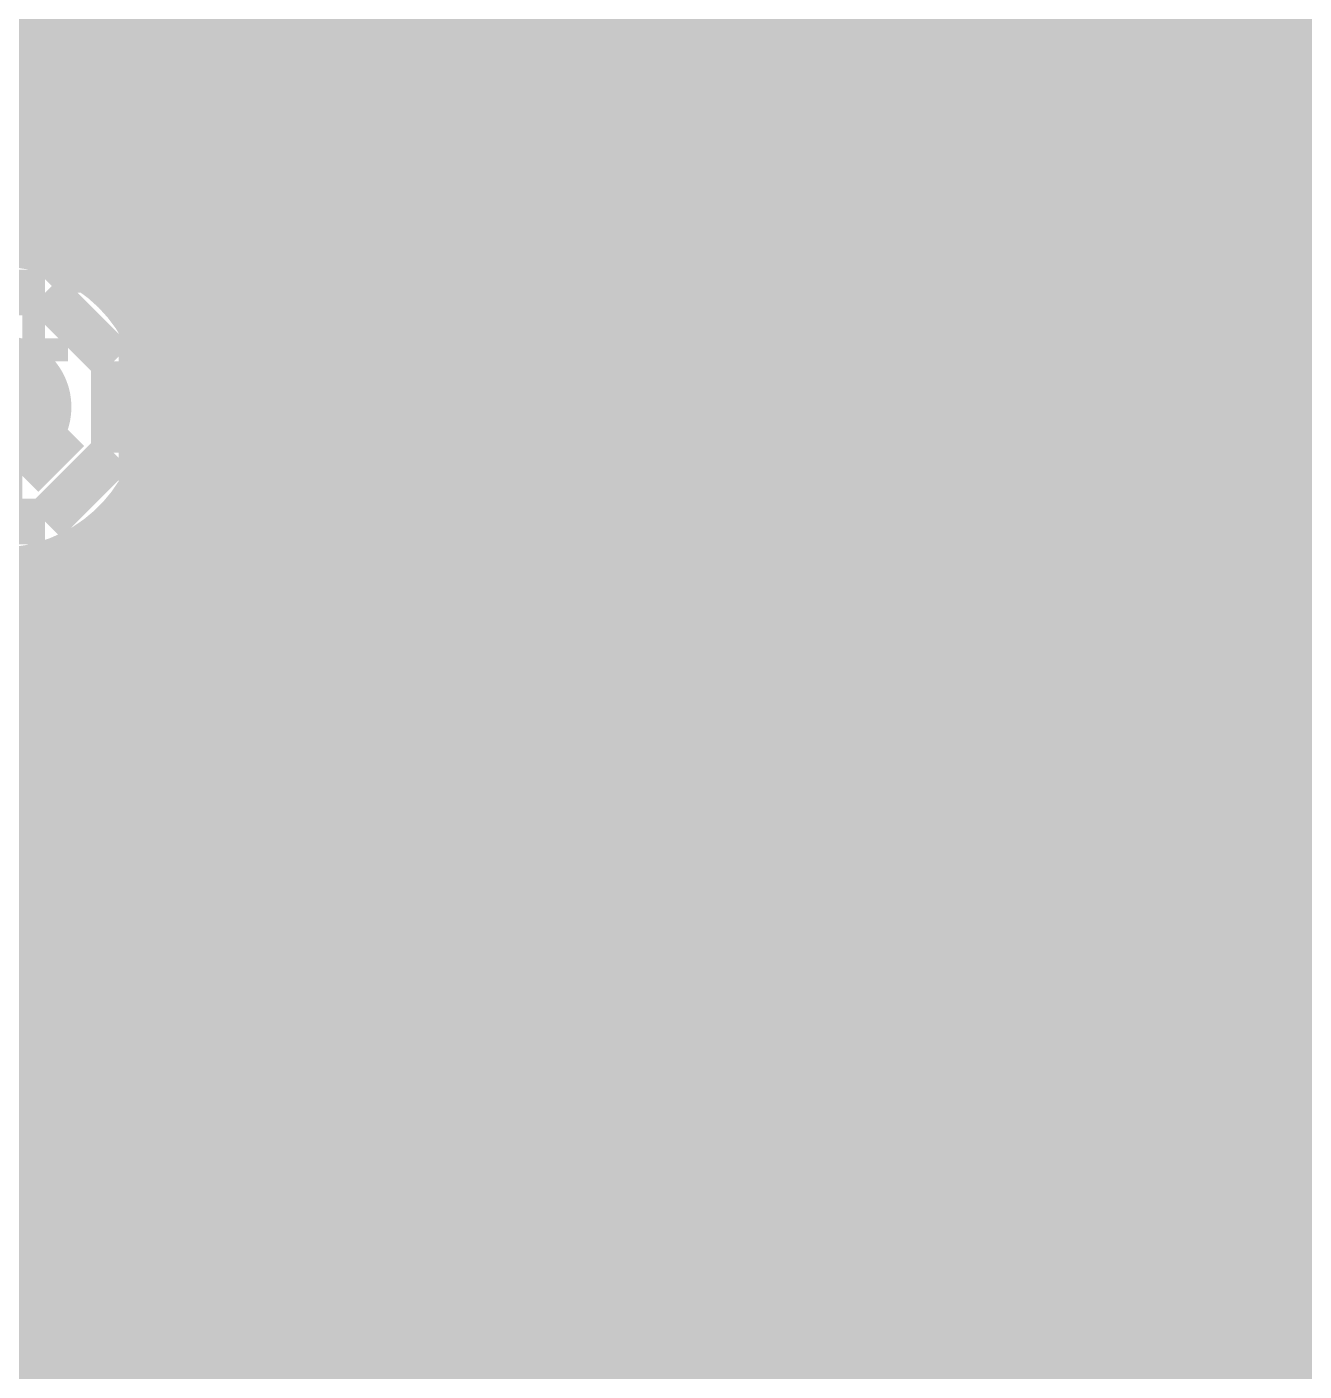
# Model space of a CAD drawing. Extents: x 980 to 1163, y 595 to 881.
# Drawn here: x 1122.21 to 1129.29, y 811.71 to 819.17 of the extents above; entities that cross this region are included whole.
import ezdxf

# ---------------------------------------------------------------- set-up
doc = ezdxf.new("R2010")
doc.units = 0
doc.header["$LTSCALE"] = 10
doc.header["$MEASUREMENT"] = 0
doc.layers.get('0').update_dxf_attribs({"linetype": 'CONTINUOUS'})
for name, color, linetype in [('22-304-2_BOT', 7, 'CONTINUOUS'), ('22-304-2_DRD', 7, 'CONTINUOUS'), ('22-304-2_DRL', 2, 'CONTINUOUS'), ('22-304-2_IN1', 4, 'CONTINUOUS'), ('22-304-2_IN2', 3, 'CONTINUOUS'), ('22-304-2_SMB', 5, 'CONTINUOUS'), ('22-304-2_SPB', 14, 'CONTINUOUS'), ('22-304-2_SSB', 12, 'CONTINUOUS'), ('22-304-2_TOP', 13, 'CONTINUOUS'), ('THRUHOLE_TAP', 7, 'CONTINUOUS')]:
    doc.layers.add(name, color=color, linetype=linetype)

# ---------------------------------------------------------------- blocks, each defined once
blk = doc.blocks.new('RECTANGLE_3')
blk.add_solid([(0.4826, 0.4064), (0.4826, -0.4064), (-0.4826, 0.4064), (-0.4826, -0.4064)])
blk = doc.blocks.new('RECTANGLE_4')
blk.add_solid([(0.25019, 0.40005), (0.25019, -0.40005), (-0.25019, 0.40005), (-0.25019, -0.40005)])
blk = doc.blocks.new('RECTANGLE_32')
blk.add_solid([(0.44958, 0.65024), (0.44958, -0.65024), (-0.44958, 0.65024), (-0.44958, -0.65024)])
blk = doc.blocks.new('ROUND_39')
at = {"const_width": 0.40005}
blk.add_lwpolyline([(-0.200024, 0, 1), (0.200024, 0, 1)], format="xyb", close=True, dxfattribs=at)
blk = doc.blocks.new('ROUND_42')
at = {"const_width": 0.40005}
blk.add_lwpolyline([(-0.200024, 0, 1), (0.200024, 0, 1)], format="xyb", close=True, dxfattribs=at)
blk = doc.blocks.new('ROUND_88')
at = {"const_width": 0.10033}
blk.add_lwpolyline([(-0.050164, 0, 1), (0.050164, 0, 1)], format="xyb", close=True, dxfattribs=at)
blk = doc.blocks.new('ROUND_80')
at = {"const_width": 0.10033}
blk.add_lwpolyline([(-0.050164, 0, 1), (0.050164, 0, 1)], format="xyb", close=True, dxfattribs=at)

msp = doc.modelspace()

# ---------------------------------------------------------------- linework, layer by layer
at = {"layer": '22-304-2_BOT'}
for points, const_width in [([(1128.9143, 820.0858), (1128.9143, 817.9522), (1130.5653, 816.3012), (1133.3593, 816.3012)], 0.635), ([(1127.6443, 820.0858), (1127.6443, 817.9522), (1130.8193, 814.7772), (1130.8193, 811.6022), (1132.4703, 809.9512), (1135.6453, 809.9512)], 0.254), ([(1124.7487, 819.6794), (1124.7487, 819.273)], 0.254), ([(1124.5912, 819.3847), (1124.5912, 818.8031)], 0.254), ([(1124.7487, 819.2222), (1124.5912, 819.2222)], 0.254), ([(1124.7487, 819.273), (1124.7487, 817.8506)], 0.254), ([(1124.7487, 818.9936), (1124.5912, 818.9936)], 0.254), ([(1126.7299, 818.9275), (1126.7299, 817.8506)], 0.254), ([(1127.0093, 818.9275), (1126.7299, 818.9275)], 0.254), ([(1126.8569, 818.9275), (1126.8569, 816.9539)], 0.254), ([(1127.0093, 818.9275), (1127.0093, 817.9522)], 0.254), ([(1124.7487, 818.765), (1124.6064, 818.765)], 0.254), ([(1124.8122, 818.765), (1125.7393, 818.765)], 0.381), ([(1125.7393, 817.9141), (1125.7393, 818.765)], 0.381), ([(1126.6664, 818.765), (1125.7393, 818.765)], 0.381), ([(1125.7393, 818.765), (1125.7393, 817.6982)], 0.254), ([(1127.0093, 818.765), (1126.7299, 818.765)], 0.254), ([(1122.6913, 818.4602), (1122.7065, 818.4754), (1123.8343, 818.4754)], 0.635), ([(1123.8343, 818.4754), (1122.7065, 818.4754), (1122.6913, 818.4602)], 0.635), ([(1124.7487, 818.5364), (1124.6572, 818.5364)], 0.254), ([(1127.0093, 818.5364), (1126.7299, 818.5364)], 0.254), ([(1124.7487, 818.3078), (1124.642, 818.3078)], 0.254), ([(1127.0093, 818.3078), (1126.7299, 818.3078)], 0.254), ([(1124.5912, 818.1477), (1124.5912, 817.5686)], 0.254), ([(1124.7487, 818.0792), (1124.5912, 818.0792)], 0.254), ([(1127.0093, 818.0792), (1126.7299, 818.0792)], 0.254), ([(1127.0169, 817.8506), (1124.5912, 817.8506)], 0.254), ([(1126.7299, 817.8506), (1124.7487, 817.8506)], 0.254), ([(1124.7995, 817.8506), (1124.7995, 816.6568)], 0.254), ([(1125.0281, 817.8506), (1125.0281, 816.9387)], 0.254), ([(1125.2567, 817.8506), (1125.2567, 816.9387)], 0.254), ([(1125.4853, 817.8506), (1125.4853, 816.9387)], 0.254), ([(1125.7139, 817.8506), (1125.7139, 816.9387)], 0.254), ([(1125.9425, 817.8506), (1125.9425, 816.9387)], 0.254), ([(1126.1711, 817.8506), (1126.1711, 816.9387)], 0.254), ([(1126.3997, 817.8506), (1126.3997, 816.9387)], 0.254), ([(1126.6283, 817.8506), (1126.6283, 816.9184)], 0.254), ([(1127.0855, 817.6499), (1127.0855, 816.9311)], 0.254), ([(1122.9707, 817.5966), (1122.9707, 816.6568)], 0.254), ([(1123.0773, 817.6372), (1123.0773, 817.5686)], 0.254), ([(1127.1007, 817.622), (1124.5912, 817.622)], 0.254), ([(1124.5912, 817.5686), (1123.0773, 817.5686)], 0.254), ([(1123.1993, 817.5686), (1123.1993, 816.6568)], 0.254), ([(1123.4279, 817.5686), (1123.4279, 816.6568)], 0.254), ([(1123.6565, 817.5686), (1123.6565, 816.6568)], 0.254), ([(1123.8851, 817.5686), (1123.8851, 816.6568)], 0.254), ([(1124.1137, 817.5686), (1124.1137, 816.6568)], 0.254), ([(1124.3423, 817.5686), (1124.3423, 816.6568)], 0.254), ([(1124.5709, 817.5686), (1124.5709, 816.6568)], 0.254), ([(1127.1998, 817.5), (1129.755, 814.9423)], 0.254), ([(1127.3039, 817.3934), (1122.9021, 817.3934)], 0.254), ([(1127.3141, 817.3832), (1127.3141, 816.8447)], 0.254), ([(1127.5325, 817.1648), (1122.958, 817.1648)], 0.254), ([(1127.5427, 817.1546), (1127.5427, 816.6695)], 0.254), ([(1126.6994, 816.9362), (1122.9554, 816.9362)], 0.254), ([(1124.9823, 816.9387), (1124.9823, 816.357)], 0.254), ([(1126.4962, 816.9387), (1124.9823, 816.9387)], 0.254), ([(1126.4962, 816.9387), (1126.4962, 816.8676)], 0.254), ([(1127.7611, 816.9362), (1127.0651, 816.9362)], 0.254), ([(1127.7713, 816.926), (1127.7713, 816.23)], 0.254), ([(1123.8343, 815.7424), (1123.8343, 816.8092)], 0.254), ([(1123.8343, 816.8092), (1123.8343, 815.7424)], 0.254), ([(1124.9823, 816.7076), (1122.8919, 816.7076)], 0.254), ([(1127.9897, 816.7076), (1127.5046, 816.7076)], 0.254), ([(1127.9999, 816.6974), (1127.9999, 814.9423)], 0.254), ([(1122.8437, 816.611), (1122.8437, 815.2344)], 0.254), ([(1124.8249, 816.6568), (1122.8665, 816.6568)], 0.254), ([(1123.8343, 816.5933), (1123.8343, 815.7424)], 0.381), ([(1124.8249, 816.6568), (1124.8249, 815.2344)], 0.254), ([(1122.7421, 816.4688), (1122.7421, 814.955)], 0.254), ([(1122.8437, 816.479), (1122.7497, 816.479)], 0.254), ([(1124.9823, 816.479), (1124.8249, 816.479)], 0.254), ([(1128.2183, 816.479), (1127.6798, 816.479)], 0.254), ([(1128.2285, 816.4688), (1128.2285, 814.9423)], 0.254), ([(1122.8437, 816.2504), (1122.4601, 816.2504)], 0.254), ([(1122.5135, 816.2783), (1122.5135, 814.955)], 0.254), ([(1124.9442, 816.2504), (1124.8249, 816.2504)], 0.254), ([(1126.8823, 816.0472), (1126.867, 816.0319), (1125.7393, 816.0319)], 0.635), ([(1126.8823, 816.0472), (1126.867, 816.0319), (1125.7393, 816.0319)], 0.635), ([(1128.4469, 816.2504), (1127.7662, 816.2504)], 0.254), ([(1128.4571, 816.2402), (1128.4571, 814.9423)], 0.254), ([(1122.2849, 816.1843), (1122.2849, 814.9448)], 0.254), ([(1122.8437, 816.0218), (1110.8726, 816.0218)], 0.254), ([(1124.9138, 816.0218), (1124.8249, 816.0218)], 0.254), ([(1128.6755, 816.0218), (1127.789, 816.0218)], 0.254), ([(1128.6857, 816.0116), (1128.6857, 814.9423)], 0.254), ([(1127.7713, 815.8643), (1127.7713, 814.9423)], 0.254), ([(1122.8437, 815.7932), (1110.7863, 815.7932)], 0.254), ([(1122.9072, 815.7424), (1123.8343, 815.7424)], 0.381), ([(1124.7614, 815.7424), (1123.8343, 815.7424)], 0.381), ([(1124.9493, 815.7932), (1124.8249, 815.7932)], 0.254), ([(1128.9041, 815.7932), (1127.7535, 815.7932)], 0.254), ([(1128.9143, 815.783), (1128.9143, 814.9423)], 0.254), ([(1124.9823, 815.7043), (1124.9823, 815.1226)], 0.254), ([(1122.8437, 815.5646), (1110.6847, 815.5646)], 0.254), ([(1124.9823, 815.5646), (1124.8249, 815.5646)], 0.254), ([(1129.1327, 815.5646), (1127.6493, 815.5646)], 0.254), ([(1129.1429, 815.5544), (1129.1429, 814.9423)], 0.254), ([(1127.5427, 815.4249), (1127.5427, 814.9423)], 0.254), ([(1122.8437, 815.336), (1110.5704, 815.336)], 0.254), ([(1124.9823, 815.336), (1124.8249, 815.336)], 0.254), ([(1129.3613, 815.336), (1127.4461, 815.336)], 0.254), ([(1129.3715, 815.3258), (1129.3715, 814.9423)], 0.254), ([(1122.8437, 815.2344), (1122.8437, 814.955)], 0.254), ([(1124.8249, 815.2344), (1124.8249, 814.828)], 0.254), ([(1126.4962, 815.2064), (1126.4962, 815.1226)], 0.254), ([(1126.5419, 815.2064), (1126.4962, 815.2064)], 0.254), ([(1126.5419, 815.2064), (1126.4962, 815.2064)], 0.254), ([(1127.3141, 815.2496), (1127.3141, 814.9423)], 0.254), ([(1126.4962, 815.1226), (1124.9823, 815.1226)], 0.254), ([(1125.0281, 815.1226), (1125.0281, 814.9397)], 0.254), ([(1125.2567, 815.1226), (1125.2567, 814.9397)], 0.254), ([(1125.4853, 815.1226), (1125.4853, 814.9397)], 0.254), ([(1125.7139, 815.1226), (1125.7139, 814.9397)], 0.254), ([(1125.9425, 815.1226), (1125.9425, 814.9397)], 0.254), ([(1126.1711, 815.1226), (1126.1711, 814.9397)], 0.254), ([(1126.3997, 815.1226), (1126.3997, 814.9397)], 0.254), ([(1126.6283, 815.1759), (1126.6283, 814.6654)], 0.254), ([(1126.8569, 815.1404), (1126.8569, 814.9423)], 0.254), ([(1127.0855, 815.1632), (1127.0855, 814.9423)], 0.254), ([(1122.8437, 815.1074), (1110.4408, 815.1074)], 0.254), ([(1129.5899, 815.1074), (1124.8249, 815.1074)], 0.254), ([(1122.3433, 814.9448), (1121.6168, 814.9448)], 0.254), ([(1122.8437, 814.955), (1122.4627, 814.955)], 0.254), ([(1124.9823, 814.9397), (1124.9823, 813.1236)], 0.254), ([(1126.4962, 814.9397), (1124.9823, 814.9397)], 0.254), ([(1126.4962, 814.9397), (1126.4962, 814.6654)], 0.254), ([(1126.6867, 814.9423), (1126.6867, 814.6654)], 0.254), ([(1127.9567, 814.9423), (1126.6867, 814.9423)], 0.254), ([(1128.6018, 814.9423), (1127.9567, 814.9423)], 0.254), ([(1129.755, 814.9423), (1128.6018, 814.9423)], 0.254), ([(1124.9823, 814.8788), (1124.8249, 814.8788)], 0.254), ([(1124.8249, 814.828), (1124.8249, 813.4056)], 0.254), ([(1126.6867, 814.8788), (1126.4962, 814.8788)], 0.254), ([(1126.6867, 814.6654), (1126.4962, 814.6654)], 0.254), ([(1124.9823, 814.6502), (1124.8249, 814.6502)], 0.254), ([(1126.6867, 814.6502), (1126.4962, 814.6502)], 0.254), ([(1124.9823, 814.4216), (1124.8249, 814.4216)], 0.254), ([(1123.8343, 814.32), (1122.4627, 814.32), (1121.9293, 813.7866)], 0.254), ([(1124.9823, 814.193), (1124.8249, 814.193)], 0.254), ([(1125.7393, 814.0304), (1127.3979, 814.0304), (1127.6443, 813.7866)], 0.254), ([(1124.9823, 813.9644), (1124.8249, 813.9644)], 0.254), ([(1131.4543, 808.4526), (1131.4543, 808.6812), (1127.6443, 812.4912), (1127.6443, 813.7866)], 0.254), ([(1128.9143, 813.7866), (1130.0573, 813.7866)], 0.254), ([(1128.9143, 813.7866), (1130.0573, 813.7866)], 0.254), ([(1124.9823, 813.7358), (1124.8249, 813.7358)], 0.254), ([(1124.9823, 813.5072), (1124.8249, 813.5072)], 0.254), ([(1124.8249, 813.4056), (1122.8868, 813.4056)], 0.254), ([(1122.8868, 813.4056), (1122.8868, 812.6283)], 0.254), ([(1122.9707, 813.4056), (1122.9707, 809.4686)], 0.254), ([(1123.1993, 813.4056), (1123.1993, 809.4686)], 0.254), ([(1123.4279, 813.4056), (1123.4279, 807.5382)], 0.254), ([(1123.6565, 813.4056), (1123.6565, 807.749)], 0.254), ([(1123.8851, 813.4056), (1123.8851, 809.4686)], 0.254), ([(1124.1137, 813.4056), (1124.1137, 809.4686)], 0.254), ([(1124.3423, 813.4056), (1124.3423, 809.4686)], 0.254), ([(1124.5709, 813.4056), (1124.5709, 809.4686)], 0.254), ([(1124.7995, 813.4056), (1124.7995, 809.4686)], 0.254), ([(1126.4962, 813.3954), (1126.4962, 813.1236)], 0.254), ([(1126.6867, 813.3954), (1126.4962, 813.3954)], 0.254), ([(1126.6283, 813.3954), (1126.6283, 807.6728)], 0.254), ([(1126.6867, 813.3954), (1126.6867, 812.6283)], 0.254), ([(1124.9823, 813.2786), (1122.8868, 813.2786)], 0.254), ([(1126.6867, 813.2786), (1126.4962, 813.2786)], 0.254), ([(1126.4962, 813.1236), (1124.9823, 813.1236)], 0.254), ([(1125.0281, 813.1236), (1125.0281, 809.4686)], 0.254), ([(1125.2567, 813.1236), (1125.2567, 809.4686)], 0.254), ([(1125.4853, 813.1236), (1125.4853, 809.4686)], 0.254), ([(1125.7139, 813.1236), (1125.7139, 809.4686)], 0.254), ([(1125.9425, 813.1236), (1125.9425, 809.4686)], 0.254), ([(1126.1711, 813.1236), (1126.1711, 809.4686)], 0.254), ([(1126.3997, 813.1236), (1126.3997, 809.4686)], 0.254), ([(1126.6867, 813.05), (1122.8868, 813.05)], 0.254), ([(1126.6867, 812.8214), (1122.8868, 812.8214)], 0.254), ([(1122.8868, 812.6283), (1122.5643, 812.6283)], 0.254), ([(1122.5643, 812.6283), (1122.5643, 809.4686)], 0.254), ([(1127.0093, 812.5928), (1122.5643, 812.5928)], 0.254), ([(1122.7421, 812.6283), (1122.7421, 809.4686)], 0.254), ([(1127.0093, 812.6283), (1126.6867, 812.6283)], 0.254), ([(1126.8569, 812.6283), (1126.8569, 807.9014)], 0.254), ([(1127.0093, 812.6283), (1127.0093, 812.4912)], 0.254), ([(1127.022, 812.3642), (1122.5643, 812.3642)], 0.254), ([(1127.1185, 812.1356), (1122.5643, 812.1356)], 0.254), ([(1127.0855, 812.1889), (1127.0855, 809.4686)], 0.254), ([(1127.1998, 812.039), (1130.0446, 809.1917)], 0.254), ([(1127.3293, 811.907), (1122.5643, 811.907)], 0.254), ([(1127.3141, 811.9222), (1127.3141, 809.4686)], 0.254), ([(1127.5427, 811.6936), (1127.5427, 809.4686)], 0.254), ([(1127.5579, 811.6784), (1122.5643, 811.6784)], 0.254)]:
    msp.add_lwpolyline(points, dxfattribs=dict(at, const_width=const_width))
at = {"layer": '22-304-2_BOT', "const_width": 0.254}
for points in [[(1124.6598, 818.4754, 0.102489), (1124.5918, 818.8033)], [(1124.6598, 818.4754, 0.102489), (1124.5918, 818.8033)], [(1124.5912, 818.1477, 0.102489), (1124.6591, 818.4754)], [(1124.5912, 818.1477, 0.102489), (1124.6591, 818.4754)], [(1127.0093, 817.9522, 0.198912), (1127.1952, 817.5032)], [(1127.0093, 817.9522, 0.198912), (1127.1952, 817.5032)], [(1122.8157, 817.561, 0.074782), (1123.0747, 817.6374)], [(1122.8157, 817.561, 0.074782), (1123.0747, 817.6374)], [(1122.963, 817.0632, 0.146087), (1122.8146, 817.5603)], [(1122.8665, 816.6568, 0.116751), (1122.9627, 817.0632)], [(1126.8823, 816.9539, 0.110406), (1126.4962, 816.8676)], [(1127.789, 816.0472, 0.414214), (1126.8823, 816.9539)], [(1122.0563, 816.1564, 0.268585), (1122.8437, 816.611)], [(1124.9823, 816.357, 0.101775), (1124.9155, 816.0319)], [(1124.9823, 816.357, 0.101775), (1124.9155, 816.0319)], [(1124.9138, 816.0319, 0.102489), (1124.9817, 815.704)], [(1124.9138, 816.0319, 0.102489), (1124.9817, 815.704)], [(1126.8823, 815.1404, 0.414214), (1127.789, 816.0472)], [(1126.5419, 815.2064, 0.096464), (1126.8823, 815.1401)], [(1122.4627, 814.955, 0.046248), (1122.3459, 814.9441)], [(1122.4627, 814.955, 0.046248), (1122.3459, 814.9441)], [(1127.0093, 812.4912, 0.198912), (1127.1952, 812.0422)], [(1127.0093, 812.4912, 0.198912), (1127.1952, 812.0422)]]:
    msp.add_lwpolyline(points, format="xyb", dxfattribs=at)
at = {"layer": '22-304-2_DRD', "const_width": 0.254}
for points in [[(1122.4373, 819.0952), (1122.0563, 818.7142)], [(1122.4373, 819.0952), (1122.0563, 818.7142)], [(1122.9453, 819.0952), (1122.4373, 819.0952)], [(1122.9453, 819.0952), (1122.4373, 819.0952)], [(1123.3263, 818.7142), (1122.9453, 819.0952)], [(1123.3263, 818.7142), (1122.9453, 819.0952)], [(1122.4373, 818.8412), (1122.4373, 818.7142)], [(1122.5643, 818.8412), (1122.4373, 818.8412)], [(1122.4373, 818.8412), (1122.4373, 818.7142)], [(1122.5643, 818.8412), (1122.4373, 818.8412)], [(1122.5643, 818.7142), (1122.5643, 818.8412)], [(1122.5643, 818.7142), (1122.5643, 818.8412)], [(1122.8183, 818.8412), (1122.8183, 818.7142)], [(1122.9453, 818.8412), (1122.8183, 818.8412)], [(1122.8183, 818.8412), (1122.8183, 818.7142)], [(1122.9453, 818.8412), (1122.8183, 818.8412)], [(1122.9453, 818.7142), (1122.9453, 818.8412)], [(1122.9453, 818.7142), (1122.9453, 818.8412)], [(1122.4373, 818.7142), (1122.5643, 818.7142)], [(1122.4373, 818.7142), (1122.5643, 818.7142)], [(1122.8183, 818.7142), (1122.9453, 818.7142)], [(1122.8183, 818.7142), (1122.9453, 818.7142)], [(1123.3263, 818.2062), (1123.3263, 818.7142)], [(1123.3263, 818.2062), (1123.3263, 818.7142)], [(1122.5643, 818.0792), (1122.3103, 818.3332)], [(1122.5643, 818.0792), (1122.3103, 818.3332)], [(1123.0723, 818.3332), (1122.8183, 818.0792)], [(1123.0723, 818.3332), (1122.8183, 818.0792)], [(1125.4853, 818.3332), (1125.1043, 817.9522)], [(1125.9933, 818.3332), (1125.4853, 818.3332)], [(1126.3743, 817.9522), (1125.9933, 818.3332)], [(1122.0563, 818.2062), (1122.4373, 817.8252)], [(1122.0563, 818.2062), (1122.4373, 817.8252)], [(1122.9453, 817.8252), (1123.3263, 818.2062)], [(1122.9453, 817.8252), (1123.3263, 818.2062)], [(1122.8183, 818.0792), (1122.5643, 818.0792)], [(1122.8183, 818.0792), (1122.5643, 818.0792)], [(1125.4853, 818.0792), (1125.4853, 817.9522)], [(1125.6123, 818.0792), (1125.4853, 818.0792)], [(1125.6123, 817.9522), (1125.6123, 818.0792)], [(1125.8663, 818.0792), (1125.8663, 817.9522)], [(1125.9933, 818.0792), (1125.8663, 818.0792)], [(1125.9933, 817.9522), (1125.9933, 818.0792)], [(1125.1043, 817.9522), (1125.1043, 817.4442)], [(1125.4853, 817.9522), (1125.6123, 817.9522)], [(1125.8663, 817.9522), (1125.9933, 817.9522)], [(1126.3743, 817.4442), (1126.3743, 817.9522)], [(1122.4373, 817.8252), (1122.9453, 817.8252)], [(1122.4373, 817.8252), (1122.9453, 817.8252)], [(1122.3103, 817.6982), (1121.8023, 817.6982)], [(1122.6913, 817.3172), (1122.3103, 817.6982)], [(1125.6123, 817.3172), (1125.3583, 817.5712)], [(1126.1203, 817.5712), (1125.8663, 817.3172)], [(1122.1833, 817.4442), (1122.1833, 817.3172)], [(1122.3103, 817.4442), (1122.1833, 817.4442)], [(1122.3103, 817.3172), (1122.3103, 817.4442)], [(1123.5803, 817.4442), (1123.1993, 817.0632)], [(1123.5803, 817.4442), (1123.1993, 817.0632)], [(1124.0883, 817.4442), (1123.5803, 817.4442)], [(1124.0883, 817.4442), (1123.5803, 817.4442)], [(1124.4693, 817.0632), (1124.0883, 817.4442)], [(1124.4693, 817.0632), (1124.0883, 817.4442)], [(1125.1043, 817.4442), (1125.4853, 817.0632)], [(1125.9933, 817.0632), (1126.3743, 817.4442)], [(1122.1833, 817.3172), (1122.3103, 817.3172)], [(1122.6913, 816.8092), (1122.6913, 817.3172)], [(1125.8663, 817.3172), (1125.6123, 817.3172)], [(1123.5803, 817.1902), (1123.5803, 817.0632)], [(1123.7073, 817.1902), (1123.5803, 817.1902)], [(1123.5803, 817.1902), (1123.5803, 817.0632)], [(1123.7073, 817.1902), (1123.5803, 817.1902)], [(1123.7073, 817.0632), (1123.7073, 817.1902)], [(1123.7073, 817.0632), (1123.7073, 817.1902)], [(1123.9613, 817.1902), (1123.9613, 817.0632)], [(1124.0883, 817.1902), (1123.9613, 817.1902)], [(1123.9613, 817.1902), (1123.9613, 817.0632)], [(1124.0883, 817.1902), (1123.9613, 817.1902)], [(1124.0883, 817.0632), (1124.0883, 817.1902)], [(1124.0883, 817.0632), (1124.0883, 817.1902)], [(1123.1993, 817.0632), (1123.1993, 816.5552)], [(1123.1993, 817.0632), (1123.1993, 816.5552)], [(1123.5803, 817.0632), (1123.7073, 817.0632)], [(1123.5803, 817.0632), (1123.7073, 817.0632)], [(1123.9613, 817.0632), (1124.0883, 817.0632)], [(1123.9613, 817.0632), (1124.0883, 817.0632)], [(1124.4693, 816.5552), (1124.4693, 817.0632)], [(1124.4693, 816.5552), (1124.4693, 817.0632)], [(1125.4853, 817.0632), (1125.9933, 817.0632)], [(1122.4373, 816.9362), (1122.1833, 816.6822)], [(1122.3103, 816.4282), (1122.6913, 816.8092)], [(1122.1833, 816.6822), (1121.9293, 816.6822)], [(1123.7073, 816.4282), (1123.4533, 816.6822)], [(1123.7073, 816.4282), (1123.4533, 816.6822)], [(1124.2153, 816.6822), (1123.9613, 816.4282)], [(1124.2153, 816.6822), (1123.9613, 816.4282)], [(1126.6283, 816.6822), (1126.2473, 816.3012)], [(1126.6283, 816.6822), (1126.2473, 816.3012)], [(1127.1363, 816.6822), (1126.6283, 816.6822)], [(1127.1363, 816.6822), (1126.6283, 816.6822)], [(1127.5173, 816.3012), (1127.1363, 816.6822)], [(1127.5173, 816.3012), (1127.1363, 816.6822)], [(1123.1993, 816.5552), (1123.5803, 816.1742)], [(1123.1993, 816.5552), (1123.5803, 816.1742)], [(1124.0883, 816.1742), (1124.4693, 816.5552)], [(1124.0883, 816.1742), (1124.4693, 816.5552)], [(1121.8023, 816.4282), (1122.3103, 816.4282)], [(1123.9613, 816.4282), (1123.7073, 816.4282)], [(1123.9613, 816.4282), (1123.7073, 816.4282)], [(1126.6283, 816.4282), (1126.6283, 816.3012)], [(1126.7553, 816.4282), (1126.6283, 816.4282)], [(1126.6283, 816.4282), (1126.6283, 816.3012)], [(1126.7553, 816.4282), (1126.6283, 816.4282)], [(1126.7553, 816.3012), (1126.7553, 816.4282)], [(1126.7553, 816.3012), (1126.7553, 816.4282)], [(1127.0093, 816.4282), (1127.0093, 816.3012)], [(1127.1363, 816.4282), (1127.0093, 816.4282)], [(1127.0093, 816.4282), (1127.0093, 816.3012)], [(1127.1363, 816.4282), (1127.0093, 816.4282)], [(1127.1363, 816.3012), (1127.1363, 816.4282)], [(1127.1363, 816.3012), (1127.1363, 816.4282)], [(1126.2473, 816.3012), (1126.2473, 815.7932)], [(1126.2473, 816.3012), (1126.2473, 815.7932)], [(1126.6283, 816.3012), (1126.7553, 816.3012)], [(1126.6283, 816.3012), (1126.7553, 816.3012)], [(1127.0093, 816.3012), (1127.1363, 816.3012)], [(1127.0093, 816.3012), (1127.1363, 816.3012)], [(1127.5173, 815.7932), (1127.5173, 816.3012)], [(1127.5173, 815.7932), (1127.5173, 816.3012)], [(1123.5803, 816.1742), (1124.0883, 816.1742)], [(1123.5803, 816.1742), (1124.0883, 816.1742)], [(1126.7553, 815.6662), (1126.5013, 815.9202)], [(1126.7553, 815.6662), (1126.5013, 815.9202)], [(1127.2633, 815.9202), (1127.0093, 815.6662)], [(1127.2633, 815.9202), (1127.0093, 815.6662)], [(1126.2473, 815.7932), (1126.6283, 815.4122)], [(1126.2473, 815.7932), (1126.6283, 815.4122)], [(1127.1363, 815.4122), (1127.5173, 815.7932)], [(1127.1363, 815.4122), (1127.5173, 815.7932)], [(1127.0093, 815.6662), (1126.7553, 815.6662)], [(1127.0093, 815.6662), (1126.7553, 815.6662)], [(1126.6283, 815.4122), (1127.1363, 815.4122)], [(1126.6283, 815.4122), (1127.1363, 815.4122)]]:
    msp.add_lwpolyline(points, dxfattribs=at)
at = {"layer": '22-304-2_IN1', "const_width": 0.254}
for points in [[(1122.1833, 820.7462), (1122.1833, 817.9623)], [(1122.4119, 820.7462), (1122.4119, 817.8988)], [(1122.6405, 820.7462), (1122.6405, 817.7566)], [(1122.8691, 820.7462), (1122.8691, 817.467)], [(1123.0977, 820.7462), (1123.0977, 817.34)], [(1123.3263, 820.7462), (1123.3263, 817.561)], [(1123.5549, 820.7462), (1123.5549, 817.6728)], [(1123.7835, 820.7462), (1123.7835, 817.7159)], [(1124.0121, 820.7462), (1124.0121, 817.6982)], [(1124.2407, 820.7462), (1124.2407, 817.6194)], [(1124.4693, 820.7462), (1124.4693, 817.4569)], [(1124.6979, 820.7462), (1124.6979, 817.0886)], [(1124.9265, 820.7462), (1124.9265, 818.102)], [(1125.1551, 820.7462), (1125.1551, 818.3916)], [(1125.3837, 820.7462), (1125.3837, 818.5338)], [(1125.6123, 820.7462), (1125.6123, 818.5973)], [(1125.8409, 820.7462), (1125.8409, 818.5999)], [(1126.0695, 820.7462), (1126.0695, 818.544)], [(1126.2981, 820.7462), (1126.2981, 818.4119)], [(1126.5267, 820.7462), (1126.5267, 818.1503)], [(1126.7553, 820.7462), (1126.7553, 804.353)], [(1126.9839, 820.7462), (1126.9839, 804.132)], [(1127.2125, 820.7462), (1127.2125, 794.508)], [(1127.4411, 820.7462), (1127.4411, 794.2794)], [(1127.6697, 820.7462), (1127.6697, 794.0508)], [(1127.8983, 820.7462), (1127.8983, 793.8222)], [(1128.1269, 820.7462), (1128.1269, 793.5936)], [(1128.3555, 820.7462), (1128.3555, 799.2425)], [(1128.5841, 820.7462), (1128.5841, 799.433)], [(1128.8127, 820.7462), (1128.8127, 804.132)], [(1129.0413, 820.7462), (1129.0413, 804.353)], [(1129.2699, 820.7462), (1129.2699, 804.4648)], [(1137.9541, 819.1206), (1109.3613, 819.1206)], [(1137.8627, 818.892), (1109.4553, 818.892)], [(1137.789, 818.6634), (1109.529, 818.6634)], [(1125.2084, 818.4348), (1109.5874, 818.4348)], [(1137.7306, 818.4348), (1126.2701, 818.4348)], [(1124.9874, 818.2062), (1109.628, 818.2062)], [(1137.69, 818.2062), (1126.4911, 818.2062)], [(1124.8757, 817.9776), (1109.656, 817.9776)], [(1137.662, 817.9776), (1126.6029, 817.9776)], [(1124.8325, 817.749), (1122.6506, 817.749)], [(1137.6519, 817.749), (1126.646, 817.749)], [(1123.2704, 817.5204), (1122.8411, 817.5204)], [(1124.8477, 817.5204), (1124.3981, 817.5204)], [(1137.6544, 817.5204), (1126.6283, 817.5204)], [(1123.0646, 817.2918), (1122.9351, 817.2918)], [(1124.9265, 817.2918), (1124.6013, 817.2918)], [(1124.9265, 817.2943), (1124.9265, 795.4732)], [(1137.6722, 817.2918), (1126.5495, 817.2918)], [(1126.5267, 817.246), (1126.5267, 804.4648)], [(1125.0916, 817.0632), (1124.7055, 817.0632)], [(1132.8665, 817.0632), (1126.387, 817.0632)], [(1125.1551, 817.0022), (1125.1551, 795.4732)], [(1126.2981, 816.9819), (1126.2981, 804.5079)], [(1125.4599, 816.8346), (1124.741, 816.8346)], [(1125.3837, 816.8625), (1125.3837, 803.8806)], [(1132.6252, 816.8346), (1126.0187, 816.8346)], [(1126.0695, 816.8523), (1126.0695, 804.4902)], [(1125.6123, 816.799), (1125.6123, 804.2489)], [(1125.8409, 816.7965), (1125.8409, 804.4114)], [(1122.9503, 816.606), (1122.8411, 816.606)], [(1122.8691, 816.6593), (1122.8691, 803.9491)], [(1132.5033, 816.606), (1124.7182, 816.606)], [(1124.6979, 816.5298), (1124.6979, 795.4732)], [(1122.6405, 816.3672), (1122.6405, 803.9491)], [(1123.0367, 816.3774), (1122.6506, 816.3774)], [(1132.455, 816.3774), (1124.6318, 816.3774)], [(1123.0977, 816.2783), (1123.0977, 804.2743)], [(1122.1833, 816.164), (1122.1833, 804.4241)], [(1122.4119, 816.2275), (1122.4119, 804.2743)], [(1124.4693, 816.1615), (1124.4693, 804.0939)], [(1123.212, 816.1488), (1109.3105, 816.1488)], [(1132.4652, 816.1488), (1124.4566, 816.1488)], [(1123.3263, 816.0573), (1123.3263, 804.4241)], [(1123.5549, 815.9456), (1123.5549, 804.4952)], [(1124.2407, 815.9964), (1124.2407, 804.3352)], [(1123.6514, 815.9202), (1109.1861, 815.9202)], [(1123.7835, 815.9024), (1123.7835, 804.5054)], [(1124.0121, 815.9176), (1124.0121, 804.4546)], [(1132.5363, 815.9202), (1124.0171, 815.9202)], [(1132.6862, 815.6916), (1109.0413, 815.6916)], [(1133.0113, 815.463), (1108.8686, 815.463)], [(1138.6552, 815.2344), (1108.6628, 815.2344)], [(1138.9015, 815.0058), (1108.4165, 815.0058)], [(1139.2038, 814.7772), (1108.1117, 814.7772)], [(1139.6, 814.5486), (1107.718, 814.5486)], [(1140.1868, 814.32), (1107.1312, 814.32)], [(1145.0433, 814.0914), (1049.7018, 814.0914)], [(1145.0433, 813.8628), (1049.5266, 813.8628)], [(1145.0433, 813.6342), (1049.0871, 813.6342)], [(1145.0433, 813.4056), (1039.9101, 813.4056)], [(1145.0433, 813.177), (1054.6878, 813.177)], [(1145.0433, 812.9484), (1055.14, 812.9484)], [(1145.0433, 812.7198), (1115.2694, 812.7198)], [(1145.0433, 812.4912), (1115.531, 812.4912)], [(1145.0433, 812.2626), (1115.6631, 812.2626)], [(1145.0433, 812.034), (1115.719, 812.034)], [(1145.0433, 811.8054), (1115.7164, 811.8054)]]:
    msp.add_lwpolyline(points, dxfattribs=at)
for points in [[(1125.7393, 818.6049, 0.414214), (1124.8325, 817.6982)], [(1126.646, 817.6982, 0.414214), (1125.7393, 818.6049)], [(1122.963, 817.0657, 0.413393), (1122.0563, 817.9699)], [(1123.8343, 817.7159, 0.332619), (1122.963, 817.0657)], [(1123.8343, 817.7159, 0.332619), (1122.963, 817.0657)], [(1124.741, 816.8092, 0.414214), (1123.8343, 817.7159)], [(1124.741, 816.8092, 0.414214), (1123.8343, 817.7159)], [(1124.8325, 817.6982, 0.414214), (1125.7393, 816.7914)], [(1125.7393, 816.7914, 0.414214), (1126.646, 817.6982)], [(1122.0563, 816.1564, 0.332619), (1122.9275, 816.8066)], [(1122.9275, 816.8066, 0.413393), (1123.8343, 815.9024)], [(1122.9275, 816.8066, 0.413393), (1123.8343, 815.9024)], [(1123.8343, 815.9024, 0.414214), (1124.741, 816.8092)], [(1123.8343, 815.9024, 0.414214), (1124.741, 816.8092)]]:
    msp.add_lwpolyline(points, format="xyb", dxfattribs=at)
at = {"layer": '22-304-2_IN2', "const_width": 0.254}
for points in [[(1123.4279, 821.6352), (1123.4279, 819.1739)], [(1123.6565, 821.6352), (1123.6565, 818.8081)], [(1123.8851, 821.6352), (1123.8851, 811.8485)], [(1124.1137, 821.6352), (1124.1137, 811.8485)], [(1124.3423, 821.6352), (1124.3423, 811.8485)], [(1124.5709, 821.6352), (1124.5709, 811.8485)], [(1124.7995, 821.6352), (1124.7995, 811.8485)], [(1125.0281, 821.6352), (1125.0281, 811.8485)], [(1125.2567, 821.6352), (1125.2567, 811.8485)], [(1125.4853, 821.6352), (1125.4853, 811.8485)], [(1125.7139, 821.6352), (1125.7139, 811.8485)], [(1125.9425, 821.6352), (1125.9425, 816.4586)], [(1126.1711, 821.6352), (1126.1711, 816.7863)], [(1126.3997, 821.6352), (1126.3997, 816.9514)], [(1126.6283, 821.6352), (1126.6283, 817.0403)], [(1126.8569, 821.6352), (1126.8569, 817.0733)], [(1127.0855, 821.6352), (1127.0855, 817.053)], [(1127.3141, 821.6352), (1127.3141, 816.9768)], [(1127.5427, 821.6352), (1127.5427, 816.832)], [(1127.7713, 821.6352), (1127.7713, 816.5602)], [(1127.9999, 821.6352), (1127.9999, 811.8485)], [(1128.2285, 821.6352), (1128.2285, 811.8485)], [(1128.4571, 821.6352), (1128.4571, 811.8485)], [(1128.6857, 821.6352), (1128.6857, 811.8485)], [(1128.9143, 821.6352), (1128.9143, 811.8485)], [(1129.1429, 821.6352), (1129.1429, 814.2514)], [(1129.3715, 821.6352), (1129.3715, 814.5486)], [(1137.8703, 819.2222), (1123.3771, 819.2222)], [(1137.7738, 818.9936), (1123.5676, 818.9936)], [(1137.695, 818.765), (1123.6717, 818.765)], [(1130.2274, 818.5364), (1123.7149, 818.5364)], [(1129.9938, 818.3078), (1123.7047, 818.3078)], [(1123.6565, 818.1122), (1123.6565, 811.8485)], [(1129.8668, 818.0792), (1123.6438, 818.0792)], [(1129.8033, 817.8506), (1123.5168, 817.8506)], [(1123.4279, 817.7464), (1123.4279, 811.8485)], [(1129.7956, 817.622), (1123.2831, 817.622)], [(1123.1993, 817.5686), (1123.1993, 811.8485)], [(1129.8388, 817.3934), (1123.0265, 817.3934)], [(1129.943, 817.1648), (1123.0773, 817.1648)], [(1126.3692, 816.9362), (1123.0748, 816.9362)], [(1130.1309, 816.9362), (1127.3953, 816.9362)], [(1126.0974, 816.7076), (1123.0189, 816.7076)], [(1130.55, 816.7076), (1127.6671, 816.7076)], [(1122.9707, 816.5958), (1122.9707, 811.8485)], [(1125.9501, 816.479), (1122.8995, 816.479)], [(1132.3483, 816.479), (1127.8119, 816.479)], [(1125.8764, 816.2504), (1122.6811, 816.2504)], [(1122.7421, 816.2986), (1122.7421, 811.8485)], [(1132.3331, 816.2504), (1127.8881, 816.2504)], [(1122.5135, 816.1437), (1122.5135, 811.8485)], [(1125.8561, 816.0218), (1115.7367, 816.0218)], [(1122.2849, 816.0624), (1122.2849, 811.8485)], [(1132.3712, 816.0218), (1127.9084, 816.0218)], [(1125.8866, 815.7932), (1115.9653, 815.7932)], [(1132.4677, 815.7932), (1127.8754, 815.7932)], [(1125.9425, 815.6357), (1125.9425, 811.8485)], [(1125.9755, 815.5646), (1116.1939, 815.5646)], [(1132.6455, 815.5646), (1127.7865, 815.5646)], [(1127.7713, 815.5341), (1127.7713, 811.8485)], [(1126.1431, 815.336), (1116.4225, 815.336)], [(1133.0113, 815.336), (1127.6214, 815.336)], [(1126.1711, 815.308), (1126.1711, 811.8485)], [(1127.5427, 815.2623), (1127.5427, 811.8485)], [(1126.3997, 815.1404), (1126.3997, 811.8485)], [(1127.3141, 815.115), (1127.3141, 811.8485)], [(1126.4708, 815.1074), (1116.6511, 815.1074)], [(1126.6283, 815.0515), (1126.6283, 811.8485)], [(1127.0855, 815.0413), (1127.0855, 811.8485)], [(1134.1898, 815.1074), (1127.2937, 815.1074)], [(1126.8569, 815.021), (1126.8569, 811.8485)], [(1133.9612, 814.8788), (1116.8797, 814.8788)], [(1129.5035, 814.6502), (1120.07, 814.6502)], [(1129.2521, 814.4216), (1120.3214, 814.4216)], [(1129.1149, 814.193), (1120.4586, 814.193)], [(1129.0463, 813.9644), (1120.5272, 813.9644)], [(1129.0311, 813.7358), (1120.5399, 813.7358)], [(1129.0692, 813.5072), (1120.5043, 813.5072)], [(1129.1657, 813.2786), (1120.4078, 813.2786)], [(1129.1429, 813.3192), (1129.1429, 811.8485)], [(1129.341, 813.05), (1120.23, 813.05)], [(1129.3715, 813.022), (1129.3715, 811.8485)], [(1129.7067, 812.8214), (1119.8642, 812.8214)], [(1131.6752, 812.5928), (1119.1657, 812.5928)], [(1131.4466, 812.3642), (1119.3943, 812.3642)], [(1131.218, 812.1356), (1119.6229, 812.1356)], [(1130.9894, 811.907), (1119.8515, 811.907)], [(1130.931, 811.8485), (1119.9125, 811.8485)]]:
    msp.add_lwpolyline(points, dxfattribs=at)
for points in [[(1122.6913, 819.4863, 0.414214), (1121.6651, 818.4602)], [(1122.6913, 819.4863, 0.414214), (1121.6651, 818.4602)], [(1123.7174, 818.4602, 0.414214), (1122.6913, 819.4863)], [(1123.7174, 818.4602, 0.414214), (1122.6913, 819.4863)], [(1122.9935, 817.4797, 0.329102), (1123.7174, 818.4602)], [(1122.9935, 817.4797, 0.329102), (1123.7174, 818.4602)], [(1123.0824, 817.0632, 0.104939), (1122.994, 817.4799)], [(1122.0563, 816.037, 0.414214), (1123.0824, 817.0632)], [(1126.8823, 817.0733, 0.414214), (1125.8561, 816.0472)], [(1127.9084, 816.0472, 0.414214), (1126.8823, 817.0733)], [(1125.8561, 816.0472, 0.414214), (1126.8823, 815.021)], [(1126.8823, 815.021, 0.414214), (1127.9084, 816.0472)], [(1130.0573, 814.8127, 0.414214), (1129.0311, 813.7866)], [(1129.0311, 813.7866, 0.414214), (1130.0573, 812.7604)]]:
    msp.add_lwpolyline(points, format="xyb", dxfattribs=at)
at = {"layer": '22-304-2_SSB'}
for points, const_width in [([(1124.9138, 818.0157), (1124.9138, 820.9367), (1126.5521, 820.9367), (1126.5521, 818.0157), (1124.9138, 818.0157)], 0.1524), ([(1123.4355, 818.7777), (1123.3339, 818.7777), (1123.3339, 820.1747), (1123.4355, 820.1747)], 0.1524), ([(1124.233, 820.1747), (1124.3346, 820.1747), (1124.3346, 818.7777), (1124.233, 818.7777)], 0.1524), ([(1119.7957, 818.5872), (1119.7957, 814.7772), (1122.8183, 814.7772), (1122.8183, 819.1206), (1120.3291, 819.1206), (1119.7957, 818.5872)], 0.2007), ([(1124.3346, 819.0774), (1124.3346, 819.1764), (1123.3339, 819.1764), (1123.3339, 819.0774), (1124.3346, 819.0774)], 0.1524), ([(1129.7779, 815.2852), (1129.7779, 819.0952), (1126.7553, 819.0952), (1126.7553, 814.7518), (1129.2445, 814.7518), (1129.7779, 815.2852)], 0.2007), ([(1123.0088, 813.5707), (1123.0088, 816.4917), (1124.6471, 816.4917), (1124.6471, 813.5707), (1123.0088, 813.5707)], 0.1524), ([(1125.3405, 814.3327), (1125.2389, 814.3327), (1125.2389, 815.7297), (1125.3405, 815.7297)], 0.1524), ([(1126.138, 815.7297), (1126.2396, 815.7297), (1126.2396, 814.3327), (1126.138, 814.3327)], 0.1524), ([(1125.2389, 815.4299), (1125.2389, 815.3309), (1126.2396, 815.3309), (1126.2396, 815.4299), (1125.2389, 815.4299)], 0.1524), ([(1123.565, 813.1897), (1123.565, 812.7172), (1124.2407, 812.9534), (1124.2407, 813.0728), (1123.2247, 813.0728)], 0.1524), ([(1125.2668, 813.0144), (1125.2668, 812.542), (1125.945, 813.0144), (1126.1152, 813.0144), (1126.2828, 812.956), (1126.2828, 812.6004), (1126.1152, 812.542)], 0.1524), ([(1127.9338, 812.0162), (1127.7636, 812.133), (1127.7636, 812.3718), (1127.9338, 812.4886), (1128.1015, 812.4886), (1128.4418, 812.2524), (1128.7796, 812.4886), (1128.7796, 812.0162)], 0.1524), ([(1123.2247, 811.9959), (1124.2407, 812.3515), (1124.2407, 811.879)], 0.1524), ([(1125.2668, 812.1762), (1125.2668, 811.94)], 0.1524), ([(1125.2668, 812.0594), (1126.2828, 812.0594), (1126.1152, 811.94)], 0.1524), ([(1127.7636, 811.6504), (1127.7636, 811.178), (1128.4418, 811.6504), (1128.6095, 811.6504), (1128.7796, 811.592), (1128.7796, 811.2364), (1128.6095, 811.178)], 0.1524)]:
    msp.add_lwpolyline(points, dxfattribs=dict(at, const_width=const_width))
at = {"layer": '22-304-2_TOP', "const_width": 0.254}
for points in [[(1122.2849, 821.6352), (1122.2849, 819.2704)], [(1123.1993, 821.6352), (1123.1993, 819.212)], [(1123.4279, 821.6352), (1123.4279, 818.991)], [(1123.6565, 821.6352), (1123.6565, 807.8684)], [(1123.8851, 821.6352), (1123.8851, 807.8684)], [(1124.1137, 821.6352), (1124.1137, 807.8684)], [(1124.3423, 821.6352), (1124.3423, 807.8684)], [(1124.5709, 821.6352), (1124.5709, 807.8684)], [(1124.7995, 821.6352), (1124.7995, 807.8684)], [(1125.0281, 821.6352), (1125.0281, 807.8684)], [(1125.2567, 821.6352), (1125.2567, 807.8684)], [(1125.4853, 821.6352), (1125.4853, 807.8684)], [(1125.7139, 821.6352), (1125.7139, 807.8684)], [(1125.9425, 821.6352), (1125.9425, 807.8684)], [(1126.1711, 821.6352), (1126.1711, 816.611)], [(1126.3997, 821.6352), (1126.3997, 816.8142)], [(1126.6283, 821.6352), (1126.6283, 816.9184)], [(1126.8569, 821.6352), (1126.8569, 816.9539)], [(1127.0855, 821.6352), (1127.0855, 816.9311)], [(1127.3141, 821.6352), (1127.3141, 816.8447)], [(1127.5427, 821.6352), (1127.5427, 816.6695)], [(1127.7713, 821.6352), (1127.7713, 816.23)], [(1127.9999, 821.6352), (1127.9999, 807.8684)], [(1128.2285, 821.6352), (1128.2285, 807.8684)], [(1128.4571, 821.6352), (1128.4571, 807.8684)], [(1128.6857, 821.6352), (1128.6857, 807.8684)], [(1128.9143, 821.6352), (1128.9143, 807.8684)], [(1129.1429, 821.6352), (1129.1429, 807.8684)], [(1129.3715, 821.6352), (1129.3715, 814.3809)], [(1122.1985, 819.2222), (1121.9293, 819.2222)], [(1136.3971, 819.2222), (1123.184, 819.2222)], [(1136.3285, 818.9936), (1123.4253, 818.9936)], [(1136.2726, 818.765), (1123.5447, 818.765)], [(1130.4713, 818.5364), (1123.5955, 818.5364)], [(1130.1462, 818.3078), (1123.5853, 818.3078)], [(1129.9963, 818.0792), (1123.5142, 818.0792)], [(1123.4279, 817.9293), (1123.4279, 807.8684)], [(1129.9252, 817.8506), (1123.3644, 817.8506)], [(1123.1993, 817.7083), (1123.1993, 807.8684)], [(1122.9707, 817.5966), (1122.9707, 807.8684)], [(1129.915, 817.622), (1123.0392, 817.622)], [(1129.9633, 817.3934), (1122.9021, 817.3934)], [(1130.0852, 817.1648), (1122.958, 817.1648)], [(1126.6994, 816.9362), (1122.9554, 816.9362)], [(1130.3265, 816.9362), (1127.0651, 816.9362)], [(1126.26, 816.7076), (1122.8919, 816.7076)], [(1132.5465, 816.7076), (1127.5046, 816.7076)], [(1122.7421, 816.4688), (1122.7421, 807.8684)], [(1126.0847, 816.479), (1122.7497, 816.479)], [(1132.4677, 816.479), (1127.6798, 816.479)], [(1125.9983, 816.2504), (1122.4601, 816.2504)], [(1122.5135, 816.2783), (1122.5135, 804.165)], [(1132.4525, 816.2504), (1127.7662, 816.2504)], [(1122.2849, 816.1843), (1122.2849, 807.8684)], [(1125.9755, 816.0218), (1118.1193, 816.0218)], [(1132.4957, 816.0218), (1127.789, 816.0218)], [(1127.7713, 815.8643), (1127.7713, 807.8684)], [(1126.011, 815.7932), (1118.1193, 815.7932)], [(1132.6074, 815.7932), (1127.7535, 815.7932)], [(1126.1126, 815.5646), (1118.1193, 815.5646)], [(1132.8284, 815.5646), (1127.6493, 815.5646)], [(1126.1711, 815.4833), (1126.1711, 807.8684)], [(1127.5427, 815.4249), (1127.5427, 807.8684)], [(1126.3184, 815.336), (1118.1193, 815.336)], [(1133.1561, 815.336), (1127.4461, 815.336)], [(1126.3997, 815.2775), (1126.3997, 807.8684)], [(1127.3141, 815.2496), (1127.3141, 807.8684)], [(1126.6283, 815.1759), (1126.6283, 807.8684)], [(1126.8569, 815.1404), (1126.8569, 807.8684)], [(1127.0855, 815.1632), (1127.0855, 807.8684)], [(1133.3847, 815.1074), (1118.1193, 815.1074)], [(1133.6133, 814.8788), (1118.1193, 814.8788)], [(1129.7804, 814.6502), (1119.7957, 814.6502)], [(1129.4096, 814.4216), (1120.164, 814.4216)], [(1129.2445, 814.193), (1120.3265, 814.193)], [(1129.1657, 813.9644), (1120.4053, 813.9644)], [(1129.1505, 813.7358), (1120.423, 813.7358)], [(1129.1937, 813.5072), (1120.3799, 813.5072)], [(1129.3029, 813.2786), (1120.2681, 813.2786)], [(1129.3715, 813.1897), (1129.3715, 807.8684)], [(1129.5264, 813.05), (1120.0471, 813.05)], [(1135.6707, 812.8214), (1118.1193, 812.8214)], [(1135.8993, 812.5928), (1118.1193, 812.5928)], [(1136.1279, 812.3642), (1118.1193, 812.3642)], [(1136.3565, 812.1356), (1118.1193, 812.1356)], [(1136.5851, 811.907), (1118.1193, 811.907)], [(1136.8137, 811.6784), (1118.1193, 811.6784)]]:
    msp.add_lwpolyline(points, dxfattribs=at)
for points in [[(1122.6913, 819.3669, 0.254482), (1121.9298, 818.9526)], [(1122.6913, 819.3669, 0.254482), (1121.9298, 818.9526)], [(1123.598, 818.4602, 0.414214), (1122.6913, 819.3669)], [(1123.598, 818.4602, 0.414214), (1122.6913, 819.3669)], [(1122.8157, 817.561, 0.374478), (1123.598, 818.4602)], [(1122.8157, 817.561, 0.374478), (1123.598, 818.4602)], [(1122.963, 817.0632, 0.146087), (1122.8146, 817.5603)], [(1122.0563, 816.1564, 0.414214), (1122.963, 817.0632)], [(1126.8823, 816.9539, 0.414214), (1125.9755, 816.0472)], [(1127.789, 816.0472, 0.414214), (1126.8823, 816.9539)], [(1125.9755, 816.0472, 0.414214), (1126.8823, 815.1404)], [(1126.8823, 815.1404, 0.414214), (1127.789, 816.0472)], [(1130.0573, 814.6933, 0.414214), (1129.1505, 813.7866)], [(1129.1505, 813.7866, 0.414214), (1130.0573, 812.8798)]]:
    msp.add_lwpolyline(points, format="xyb", dxfattribs=at)

# ---------------------------------------------------------------- block references
at = {"layer": '22-304-2_BOT'}
for name, p in [('RECTANGLE_3', (1125.7393, 818.765)), ('ROUND_42', (1122.6913, 818.4602)), ('RECTANGLE_4', (1123.8343, 818.4754)), ('ROUND_39', (1125.7393, 817.6982)), ('ROUND_39', (1122.0563, 817.0632)), ('ROUND_39', (1123.8343, 816.8092)), ('RECTANGLE_4', (1125.7393, 816.0319)), ('ROUND_42', (1126.8823, 816.0472)), ('RECTANGLE_3', (1123.8343, 815.7424)), ('RECTANGLE_3', (1123.8343, 814.32)), ('RECTANGLE_32', (1121.9293, 813.7866)), ('RECTANGLE_4', (1125.7393, 814.0304)), ('RECTANGLE_32', (1127.6443, 813.7866)), ('RECTANGLE_32', (1128.9143, 813.7866))]:
    msp.add_blockref(name, p, dxfattribs=at)
at = {"layer": '22-304-2_DRL'}
for p in [(1122.6913, 818.4602), (1125.7393, 817.6982), (1123.8343, 816.8092), (1126.8823, 816.0472)]:
    msp.add_blockref('ROUND_88', p, dxfattribs=at)
at = {"layer": '22-304-2_IN1'}
for p in [(1122.6913, 818.4602), (1125.7393, 817.6982), (1122.0563, 817.0632), (1123.8343, 816.8092), (1126.8823, 816.0472)]:
    msp.add_blockref('ROUND_42', p, dxfattribs=at)
at = {"layer": '22-304-2_IN2'}
for p in [(1122.6913, 818.4602), (1125.7393, 817.6982), (1122.0563, 817.0632), (1123.8343, 816.8092), (1126.8823, 816.0472)]:
    msp.add_blockref('ROUND_42', p, dxfattribs=at)
at = {"layer": '22-304-2_SMB'}
for name, p in [('RECTANGLE_3', (1125.7393, 818.765)), ('RECTANGLE_4', (1123.8343, 818.4754)), ('RECTANGLE_4', (1125.7393, 816.0319)), ('RECTANGLE_3', (1123.8343, 815.7424)), ('RECTANGLE_3', (1123.8343, 814.32)), ('RECTANGLE_32', (1121.9293, 813.7866)), ('RECTANGLE_4', (1125.7393, 814.0304)), ('RECTANGLE_32', (1127.6443, 813.7866)), ('RECTANGLE_32', (1128.9143, 813.7866))]:
    msp.add_blockref(name, p, dxfattribs=at)
at = {"layer": '22-304-2_SPB'}
for name, p in [('RECTANGLE_3', (1125.7393, 818.765)), ('RECTANGLE_4', (1123.8343, 818.4754)), ('RECTANGLE_4', (1125.7393, 816.0319)), ('RECTANGLE_3', (1123.8343, 815.7424)), ('RECTANGLE_3', (1123.8343, 814.32)), ('RECTANGLE_32', (1121.9293, 813.7866)), ('RECTANGLE_4', (1125.7393, 814.0304)), ('RECTANGLE_32', (1127.6443, 813.7866)), ('RECTANGLE_32', (1128.9143, 813.7866))]:
    msp.add_blockref(name, p, dxfattribs=at)
at = {"layer": '22-304-2_TOP'}
for name, p in [('ROUND_42', (1122.6913, 818.4602)), ('ROUND_39', (1125.7393, 817.6982)), ('ROUND_39', (1122.0563, 817.0632)), ('ROUND_39', (1123.8343, 816.8092)), ('ROUND_42', (1126.8823, 816.0472))]:
    msp.add_blockref(name, p, dxfattribs=at)
at = {"layer": 'THRUHOLE_TAP'}
for p in [(1122.6913, 818.4602), (1125.7393, 817.6982), (1123.8343, 816.8092), (1126.8823, 816.0472)]:
    msp.add_blockref('ROUND_80', p, dxfattribs=at)

doc.saveas('drawing.dxf')
